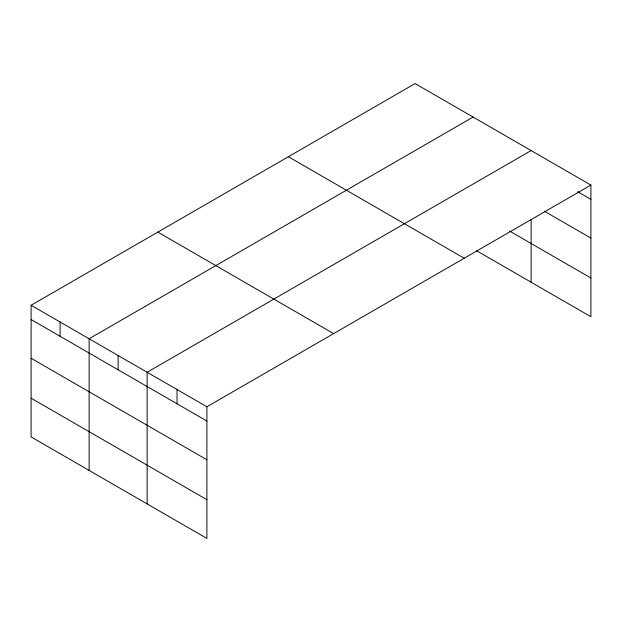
<?xml version="1.0" encoding="UTF-8"?>
<svg xmlns="http://www.w3.org/2000/svg" width="622" height="622" viewBox="0 0 622 622"><rect width="100%" height="100%" fill="white"/><g stroke="black" fill="none" stroke-linecap="round" stroke-linejoin="round"><path stroke-width="0.93" d="M31.1 305.27L206.908 406.772L206.908 538.427L31.1 436.924L31.1 305.27L415.092 83.573L590.9 185.076L590.9 316.73L476.429 250.635M473.109 117.068L89.117 338.765L89.117 470.419M531.126 150.563L147.134 372.259L147.134 503.913M206.908 406.772L590.9 185.076M577.62 191.685L590.9 199.351M544.405 211.247L590.9 238.086M509.573 231.042L590.9 277.995M288.375 156.736L464.183 258.231M157.817 232.115L333.625 333.61M31.1 319.545L206.908 421.047M31.1 358.28L206.908 459.782M31.1 398.189L206.908 499.691M531.126 219.729L531.126 282.217M177.021 389.52L177.021 403.795M118.126 355.512L118.126 369.787M60.109 322.017L60.109 336.292"/></g></svg>
